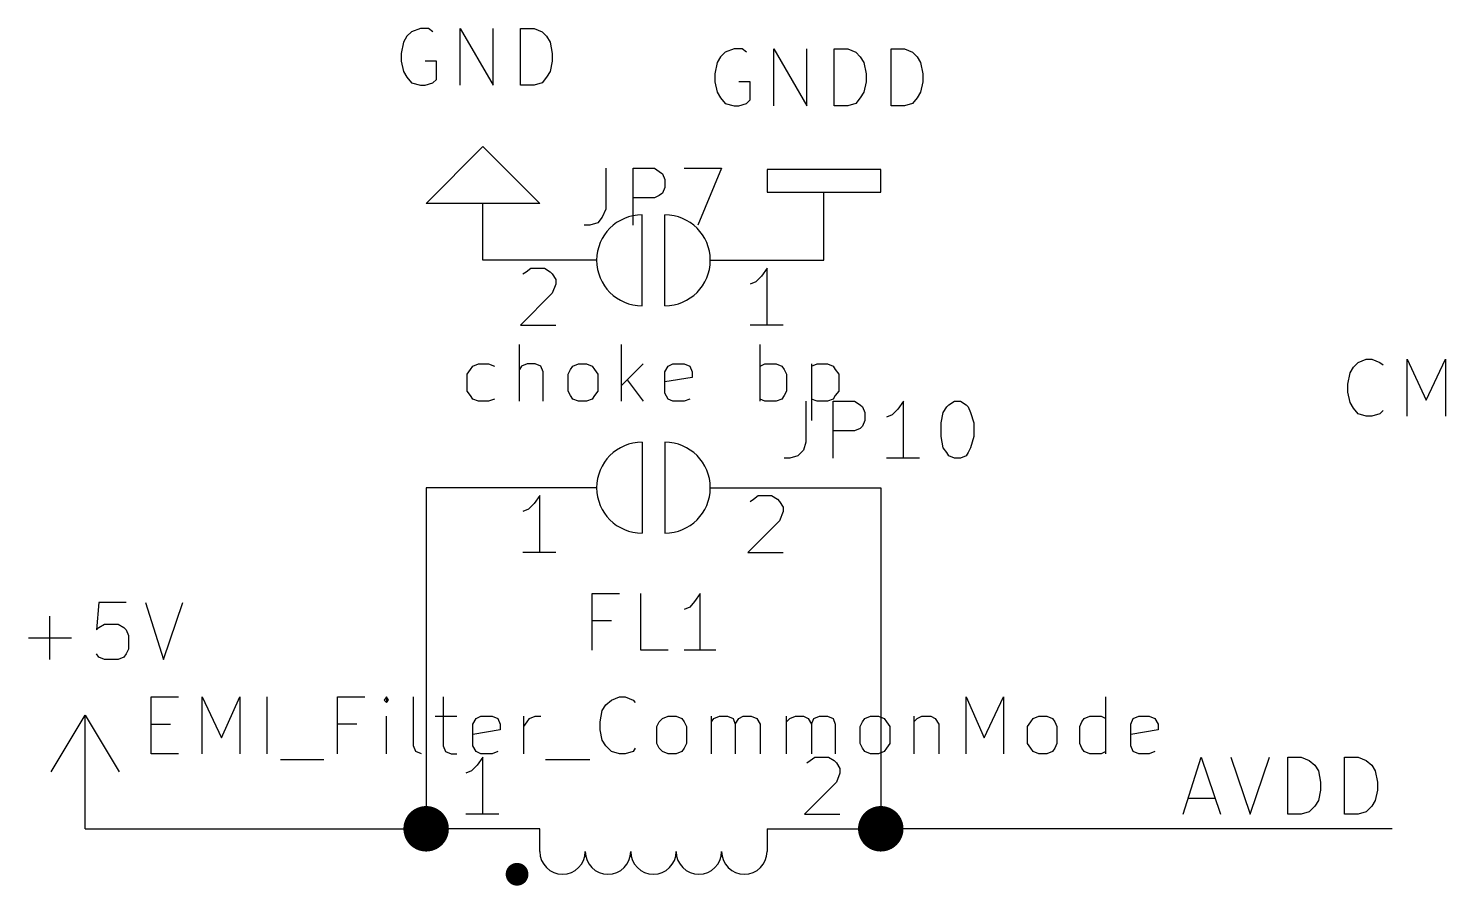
# Model space of a CAD drawing. Extents: x -2.2 to 11.3, y -7.9 to -0.4.
# Drawn here: x 5.1 to 6.347, y -5.95 to -5.196 of the extents above; entities that cross this region are included whole.
import ezdxf

# ---------------------------------------------------------------- set-up
doc = ezdxf.new("R2010")
doc.units = 0
doc.header["$MEASUREMENT"] = 0
for name, color, linetype in [('BLACK', 7, 'CONTINUOUS'), ('CYAN2', 4, 'CONTINUOUS'), ('GREEN2', 3, 'CONTINUOUS'), ('RED2', 1, 'CONTINUOUS')]:
    doc.layers.add(name, color=color, linetype=linetype)

msp = doc.modelspace()

# ---------------------------------------------------------------- linework, layer by layer
at = {"layer": 'BLACK', "linetype": 'CONTINUOUS'}
for p, q in [((6.261, -5.509), (6.263, -5.499)), ((6.263, -5.499), (6.266, -5.494)), ((6.266, -5.494), (6.27, -5.49)), ((6.27, -5.49), (6.277, -5.487)), ((6.277, -5.487), (6.282, -5.487)), ((6.282, -5.487), (6.289, -5.49)), ((6.289, -5.49), (6.292, -5.492)), ((6.313, -5.537), (6.313, -5.487)), ((6.313, -5.487), (6.33, -5.523)), ((6.33, -5.523), (6.347, -5.487)), ((6.347, -5.487), (6.347, -5.537)), ((6.261, -5.516), (6.261, -5.509)), ((6.263, -5.525), (6.261, -5.516)), ((6.266, -5.53), (6.263, -5.525)), ((6.27, -5.535), (6.266, -5.53)), ((6.277, -5.537), (6.27, -5.535)), ((6.289, -5.535), (6.282, -5.537)), ((6.292, -5.532), (6.289, -5.535)), ((6.282, -5.537), (6.277, -5.537)), ((6.116, -5.887), (6.132, -5.837)), ((6.132, -5.837), (6.149, -5.887)), ((6.158, -5.837), (6.175, -5.887)), ((6.175, -5.887), (6.192, -5.837)), ((6.208, -5.887), (6.208, -5.837)), ((6.208, -5.837), (6.22, -5.837)), ((6.22, -5.837), (6.227, -5.84)), ((6.227, -5.84), (6.232, -5.844)), ((6.232, -5.844), (6.235, -5.849)), ((6.258, -5.887), (6.258, -5.837)), ((6.258, -5.837), (6.27, -5.837)), ((6.27, -5.837), (6.277, -5.84)), ((6.277, -5.84), (6.282, -5.844)), ((6.282, -5.844), (6.285, -5.849)), ((6.235, -5.849), (6.237, -5.859)), ((6.237, -5.859), (6.237, -5.866)), ((6.285, -5.849), (6.287, -5.859)), ((6.287, -5.859), (6.287, -5.866)), ((6.12, -5.873), (6.144, -5.873)), ((6.237, -5.866), (6.235, -5.875)), ((6.287, -5.866), (6.285, -5.875)), ((6.227, -5.885), (6.22, -5.887)), ((6.232, -5.88), (6.227, -5.885)), ((6.235, -5.875), (6.232, -5.88)), ((6.277, -5.885), (6.27, -5.887)), ((6.282, -5.88), (6.277, -5.885)), ((6.285, -5.875), (6.282, -5.88)), ((6.22, -5.887), (6.208, -5.887)), ((6.27, -5.887), (6.258, -5.887))]:
    msp.add_line(p, q, dxfattribs=at)
at = {"layer": 'CYAN2', "linetype": 'CONTINUOUS'}
for p, q in [((5.437, -5.199), (5.433, -5.203)), ((5.445, -5.196), (5.437, -5.199)), ((5.452, -5.196), (5.445, -5.196)), ((5.456, -5.199), (5.452, -5.196)), ((5.48, -5.246), (5.48, -5.196)), ((5.48, -5.196), (5.509, -5.246)), ((5.509, -5.246), (5.509, -5.196)), ((5.533, -5.246), (5.533, -5.196)), ((5.533, -5.196), (5.545, -5.196)), ((5.545, -5.196), (5.552, -5.199)), ((5.552, -5.199), (5.556, -5.203)), ((5.43, -5.208), (5.428, -5.218)), ((5.433, -5.203), (5.43, -5.208)), ((5.556, -5.203), (5.559, -5.208)), ((5.559, -5.208), (5.561, -5.218)), ((5.428, -5.218), (5.428, -5.225)), ((5.561, -5.218), (5.561, -5.225)), ((5.709, -5.221), (5.706, -5.226)), ((5.713, -5.217), (5.709, -5.221)), ((5.721, -5.214), (5.713, -5.217)), ((5.728, -5.214), (5.721, -5.214)), ((5.732, -5.217), (5.728, -5.214)), ((5.756, -5.264), (5.756, -5.214)), ((5.756, -5.214), (5.785, -5.264)), ((5.785, -5.264), (5.785, -5.214)), ((5.809, -5.264), (5.809, -5.214)), ((5.809, -5.214), (5.821, -5.214)), ((5.821, -5.214), (5.828, -5.217)), ((5.828, -5.217), (5.832, -5.221)), ((5.832, -5.221), (5.835, -5.226)), ((5.859, -5.264), (5.859, -5.214)), ((5.859, -5.214), (5.871, -5.214)), ((5.871, -5.214), (5.878, -5.217)), ((5.878, -5.217), (5.882, -5.221)), ((5.882, -5.221), (5.885, -5.226)), ((5.428, -5.225), (5.43, -5.234)), ((5.43, -5.234), (5.433, -5.239)), ((5.459, -5.225), (5.449, -5.225)), ((5.459, -5.241), (5.459, -5.225)), ((5.559, -5.234), (5.556, -5.239)), ((5.561, -5.225), (5.559, -5.234)), ((5.706, -5.226), (5.704, -5.236)), ((5.704, -5.236), (5.704, -5.243)), ((5.835, -5.226), (5.837, -5.236)), ((5.837, -5.236), (5.837, -5.243)), ((5.885, -5.226), (5.887, -5.236)), ((5.887, -5.236), (5.887, -5.243)), ((5.433, -5.239), (5.437, -5.244)), ((5.437, -5.244), (5.445, -5.246)), ((5.445, -5.246), (5.449, -5.246)), ((5.449, -5.246), (5.456, -5.244)), ((5.456, -5.244), (5.459, -5.241)), ((5.545, -5.246), (5.533, -5.246)), ((5.552, -5.244), (5.545, -5.246)), ((5.556, -5.239), (5.552, -5.244)), ((5.704, -5.243), (5.706, -5.252)), ((5.735, -5.243), (5.725, -5.243)), ((5.735, -5.259), (5.735, -5.243)), ((5.837, -5.243), (5.835, -5.252)), ((5.887, -5.243), (5.885, -5.252)), ((5.706, -5.252), (5.709, -5.257)), ((5.709, -5.257), (5.713, -5.262)), ((5.713, -5.262), (5.721, -5.264)), ((5.725, -5.264), (5.732, -5.262)), ((5.732, -5.262), (5.735, -5.259)), ((5.828, -5.262), (5.821, -5.264)), ((5.832, -5.257), (5.828, -5.262)), ((5.835, -5.252), (5.832, -5.257)), ((5.878, -5.262), (5.871, -5.264)), ((5.882, -5.257), (5.878, -5.262)), ((5.885, -5.252), (5.882, -5.257)), ((5.721, -5.264), (5.725, -5.264)), ((5.821, -5.264), (5.809, -5.264)), ((5.871, -5.264), (5.859, -5.264)), ((5.608, -5.319), (5.608, -5.355)), ((5.632, -5.369), (5.632, -5.319)), ((5.632, -5.319), (5.651, -5.319)), ((5.651, -5.319), (5.655, -5.322)), ((5.655, -5.322), (5.658, -5.324)), ((5.658, -5.324), (5.66, -5.329)), ((5.677, -5.319), (5.71, -5.319)), ((5.71, -5.319), (5.689, -5.369)), ((5.66, -5.336), (5.658, -5.341)), ((5.66, -5.329), (5.66, -5.336)), ((5.651, -5.345), (5.632, -5.345)), ((5.655, -5.343), (5.651, -5.345)), ((5.658, -5.341), (5.655, -5.343)), ((5.605, -5.362), (5.601, -5.367)), ((5.608, -5.355), (5.605, -5.362)), ((5.594, -5.369), (5.589, -5.369)), ((5.601, -5.367), (5.594, -5.369)), ((5.532, -5.524), (5.532, -5.474)), ((5.622, -5.524), (5.622, -5.474)), ((5.744, -5.524), (5.744, -5.474)), ((5.486, -5.5), (5.489, -5.496)), ((5.489, -5.496), (5.491, -5.493)), ((5.491, -5.493), (5.496, -5.491)), ((5.496, -5.491), (5.505, -5.491)), ((5.505, -5.491), (5.51, -5.493)), ((5.534, -5.493), (5.532, -5.496)), ((5.539, -5.491), (5.534, -5.493)), ((5.546, -5.491), (5.539, -5.491)), ((5.551, -5.493), (5.546, -5.491)), ((5.553, -5.498), (5.551, -5.493)), ((5.553, -5.524), (5.553, -5.498)), ((5.575, -5.5), (5.577, -5.496)), ((5.577, -5.496), (5.579, -5.493)), ((5.579, -5.493), (5.584, -5.491)), ((5.584, -5.491), (5.591, -5.491)), ((5.591, -5.491), (5.596, -5.493)), ((5.596, -5.493), (5.598, -5.496)), ((5.598, -5.496), (5.601, -5.5)), ((5.641, -5.491), (5.622, -5.51)), ((5.66, -5.498), (5.663, -5.493)), ((5.66, -5.517), (5.66, -5.498)), ((5.663, -5.493), (5.667, -5.491)), ((5.667, -5.491), (5.677, -5.491)), ((5.677, -5.491), (5.682, -5.493)), ((5.682, -5.493), (5.684, -5.498)), ((5.684, -5.498), (5.684, -5.503)), ((5.744, -5.493), (5.748, -5.491)), ((5.748, -5.491), (5.758, -5.491)), ((5.758, -5.491), (5.763, -5.493)), ((5.763, -5.493), (5.765, -5.496)), ((5.765, -5.496), (5.767, -5.5)), ((5.789, -5.491), (5.789, -5.541)), ((5.789, -5.493), (5.794, -5.491)), ((5.794, -5.491), (5.803, -5.491)), ((5.803, -5.491), (5.808, -5.493)), ((5.808, -5.493), (5.81, -5.496)), ((5.81, -5.496), (5.813, -5.5)), ((5.486, -5.515), (5.486, -5.5)), ((5.575, -5.515), (5.575, -5.5)), ((5.601, -5.5), (5.601, -5.515)), ((5.627, -5.505), (5.641, -5.524)), ((5.684, -5.503), (5.66, -5.507)), ((5.767, -5.5), (5.767, -5.515)), ((5.813, -5.5), (5.813, -5.515)), ((5.489, -5.519), (5.486, -5.515)), ((5.491, -5.522), (5.489, -5.519)), ((5.496, -5.524), (5.491, -5.522)), ((5.505, -5.524), (5.496, -5.524)), ((5.51, -5.522), (5.505, -5.524)), ((5.577, -5.519), (5.575, -5.515)), ((5.579, -5.522), (5.577, -5.519)), ((5.584, -5.524), (5.579, -5.522)), ((5.591, -5.524), (5.584, -5.524)), ((5.596, -5.522), (5.591, -5.524)), ((5.598, -5.519), (5.596, -5.522)), ((5.601, -5.515), (5.598, -5.519)), ((5.663, -5.522), (5.66, -5.517)), ((5.667, -5.524), (5.663, -5.522)), ((5.677, -5.524), (5.667, -5.524)), ((5.682, -5.522), (5.677, -5.524)), ((5.748, -5.524), (5.744, -5.522)), ((5.758, -5.524), (5.748, -5.524)), ((5.763, -5.522), (5.758, -5.524)), ((5.765, -5.519), (5.763, -5.522)), ((5.767, -5.515), (5.765, -5.519)), ((5.784, -5.524), (5.784, -5.56)), ((5.794, -5.524), (5.789, -5.522)), ((5.803, -5.524), (5.794, -5.524)), ((5.808, -5.522), (5.803, -5.524)), ((5.81, -5.519), (5.808, -5.522)), ((5.808, -5.574), (5.808, -5.524)), ((5.808, -5.524), (5.827, -5.524)), ((5.813, -5.515), (5.81, -5.519)), ((5.827, -5.524), (5.832, -5.527)), ((5.87, -5.524), (5.865, -5.531)), ((5.87, -5.574), (5.87, -5.524)), ((5.91, -5.527), (5.915, -5.524)), ((5.915, -5.524), (5.92, -5.524)), ((5.92, -5.524), (5.925, -5.527)), ((5.832, -5.527), (5.834, -5.529)), ((5.834, -5.529), (5.836, -5.534)), ((5.836, -5.534), (5.836, -5.541)), ((5.86, -5.536), (5.855, -5.538)), ((5.865, -5.531), (5.86, -5.536)), ((5.903, -5.543), (5.905, -5.534)), ((5.905, -5.534), (5.908, -5.529)), ((5.908, -5.529), (5.91, -5.527)), ((5.925, -5.527), (5.927, -5.529)), ((5.927, -5.529), (5.929, -5.534)), ((5.929, -5.534), (5.932, -5.543)), ((5.832, -5.548), (5.827, -5.55)), ((5.834, -5.546), (5.832, -5.548)), ((5.836, -5.541), (5.834, -5.546)), ((5.903, -5.555), (5.903, -5.543)), ((5.932, -5.543), (5.932, -5.555)), ((5.784, -5.56), (5.782, -5.567)), ((5.827, -5.55), (5.808, -5.55)), ((5.905, -5.565), (5.903, -5.555)), ((5.932, -5.555), (5.929, -5.565)), ((5.77, -5.574), (5.765, -5.574)), ((5.777, -5.572), (5.77, -5.574)), ((5.782, -5.567), (5.777, -5.572)), ((5.884, -5.574), (5.855, -5.574)), ((5.908, -5.569), (5.905, -5.565)), ((5.91, -5.572), (5.908, -5.569)), ((5.915, -5.574), (5.91, -5.572)), ((5.92, -5.574), (5.915, -5.574)), ((5.925, -5.572), (5.92, -5.574)), ((5.927, -5.569), (5.925, -5.572)), ((5.929, -5.565), (5.927, -5.569)), ((5.596, -5.743), (5.596, -5.693)), ((5.596, -5.693), (5.62, -5.693)), ((5.639, -5.743), (5.639, -5.693)), ((5.691, -5.693), (5.686, -5.7)), ((5.691, -5.743), (5.691, -5.693)), ((5.162, -5.701), (5.16, -5.725)), ((5.186, -5.701), (5.162, -5.701)), ((5.203, -5.701), (5.219, -5.751)), ((5.219, -5.751), (5.236, -5.701)), ((5.682, -5.705), (5.677, -5.707)), ((5.686, -5.7), (5.682, -5.705)), ((5.119, -5.751), (5.119, -5.713)), ((5.16, -5.725), (5.162, -5.723)), ((5.162, -5.723), (5.167, -5.72)), ((5.167, -5.72), (5.179, -5.72)), ((5.179, -5.72), (5.184, -5.723)), ((5.184, -5.723), (5.186, -5.725)), ((5.613, -5.717), (5.596, -5.717)), ((5.1, -5.732), (5.138, -5.732)), ((5.186, -5.725), (5.188, -5.73)), ((5.188, -5.73), (5.188, -5.742)), ((5.162, -5.749), (5.16, -5.746)), ((5.186, -5.746), (5.184, -5.749)), ((5.188, -5.742), (5.186, -5.746)), ((5.663, -5.743), (5.639, -5.743)), ((5.705, -5.743), (5.677, -5.743)), ((5.167, -5.751), (5.162, -5.749)), ((5.179, -5.751), (5.167, -5.751)), ((5.184, -5.749), (5.179, -5.751)), ((5.208, -5.834), (5.208, -5.784)), ((5.208, -5.784), (5.232, -5.784)), ((5.253, -5.834), (5.253, -5.784)), ((5.253, -5.784), (5.27, -5.82)), ((5.27, -5.82), (5.286, -5.784)), ((5.286, -5.784), (5.286, -5.834)), ((5.31, -5.834), (5.31, -5.784)), ((5.372, -5.834), (5.372, -5.784)), ((5.372, -5.784), (5.396, -5.784)), ((5.415, -5.784), (5.413, -5.787)), ((5.417, -5.787), (5.415, -5.784)), ((5.415, -5.784), (5.415, -5.789)), ((5.439, -5.827), (5.439, -5.784)), ((5.465, -5.784), (5.465, -5.827)), ((5.613, -5.787), (5.62, -5.784)), ((5.62, -5.784), (5.625, -5.784)), ((5.625, -5.784), (5.632, -5.787)), ((5.925, -5.834), (5.925, -5.784)), ((5.925, -5.784), (5.941, -5.82)), ((5.941, -5.82), (5.958, -5.784)), ((5.958, -5.784), (5.958, -5.834)), ((6.048, -5.834), (6.048, -5.784)), ((5.413, -5.787), (5.415, -5.789)), ((5.415, -5.789), (5.417, -5.787)), ((5.603, -5.806), (5.605, -5.796)), ((5.605, -5.796), (5.608, -5.791)), ((5.608, -5.791), (5.613, -5.787)), ((5.632, -5.787), (5.634, -5.789)), ((5.208, -5.808), (5.225, -5.808)), ((5.389, -5.808), (5.372, -5.808)), ((5.415, -5.834), (5.415, -5.801)), ((5.458, -5.801), (5.477, -5.801)), ((5.491, -5.808), (5.494, -5.803)), ((5.491, -5.827), (5.491, -5.808)), ((5.494, -5.803), (5.498, -5.801)), ((5.498, -5.801), (5.508, -5.801)), ((5.508, -5.801), (5.513, -5.803)), ((5.513, -5.803), (5.515, -5.808)), ((5.515, -5.808), (5.515, -5.813)), ((5.536, -5.834), (5.536, -5.801)), ((5.536, -5.81), (5.539, -5.806)), ((5.539, -5.806), (5.541, -5.803)), ((5.541, -5.803), (5.546, -5.801)), ((5.546, -5.801), (5.551, -5.801)), ((5.603, -5.813), (5.603, -5.806)), ((5.653, -5.81), (5.655, -5.806)), ((5.653, -5.825), (5.653, -5.81)), ((5.655, -5.806), (5.658, -5.803)), ((5.658, -5.803), (5.663, -5.801)), ((5.663, -5.801), (5.67, -5.801)), ((5.67, -5.801), (5.675, -5.803)), ((5.675, -5.803), (5.677, -5.806)), ((5.677, -5.806), (5.679, -5.81)), ((5.679, -5.81), (5.679, -5.825)), ((5.701, -5.834), (5.701, -5.801)), ((5.701, -5.806), (5.703, -5.803)), ((5.703, -5.803), (5.708, -5.801)), ((5.708, -5.801), (5.715, -5.801)), ((5.715, -5.801), (5.72, -5.803)), ((5.72, -5.803), (5.722, -5.808)), ((5.722, -5.808), (5.725, -5.803)), ((5.722, -5.808), (5.722, -5.834)), ((5.725, -5.803), (5.729, -5.801)), ((5.729, -5.801), (5.736, -5.801)), ((5.736, -5.801), (5.741, -5.803)), ((5.741, -5.803), (5.744, -5.808)), ((5.744, -5.808), (5.744, -5.834)), ((5.767, -5.834), (5.767, -5.801)), ((5.767, -5.806), (5.77, -5.803)), ((5.77, -5.803), (5.775, -5.801)), ((5.775, -5.801), (5.782, -5.801)), ((5.782, -5.801), (5.786, -5.803)), ((5.786, -5.803), (5.789, -5.808)), ((5.789, -5.808), (5.791, -5.803)), ((5.789, -5.808), (5.789, -5.834)), ((5.791, -5.803), (5.796, -5.801)), ((5.796, -5.801), (5.803, -5.801)), ((5.803, -5.801), (5.808, -5.803)), ((5.808, -5.803), (5.81, -5.808)), ((5.81, -5.808), (5.81, -5.834)), ((5.832, -5.81), (5.834, -5.806)), ((5.832, -5.825), (5.832, -5.81)), ((5.834, -5.806), (5.836, -5.803)), ((5.836, -5.803), (5.841, -5.801)), ((5.841, -5.801), (5.848, -5.801)), ((5.848, -5.801), (5.853, -5.803)), ((5.853, -5.803), (5.855, -5.806)), ((5.855, -5.806), (5.858, -5.81)), ((5.858, -5.81), (5.858, -5.825)), ((5.879, -5.801), (5.879, -5.834)), ((5.879, -5.806), (5.882, -5.803)), ((5.882, -5.803), (5.886, -5.801)), ((5.886, -5.801), (5.894, -5.801)), ((5.894, -5.801), (5.898, -5.803)), ((5.898, -5.803), (5.901, -5.808)), ((5.901, -5.808), (5.901, -5.834)), ((5.979, -5.81), (5.982, -5.806)), ((5.979, -5.825), (5.979, -5.81)), ((5.982, -5.806), (5.984, -5.803)), ((5.984, -5.803), (5.989, -5.801)), ((5.989, -5.801), (5.996, -5.801)), ((5.996, -5.801), (6.001, -5.803)), ((6.001, -5.803), (6.003, -5.806)), ((6.003, -5.806), (6.005, -5.81)), ((6.005, -5.81), (6.005, -5.825)), ((6.025, -5.81), (6.027, -5.806)), ((6.025, -5.825), (6.025, -5.81)), ((6.027, -5.806), (6.029, -5.803)), ((6.029, -5.803), (6.034, -5.801)), ((6.034, -5.801), (6.044, -5.801)), ((6.044, -5.801), (6.048, -5.803)), ((6.07, -5.808), (6.072, -5.803)), ((6.07, -5.827), (6.07, -5.808)), ((6.072, -5.803), (6.077, -5.801)), ((6.077, -5.801), (6.086, -5.801)), ((6.086, -5.801), (6.091, -5.803)), ((6.091, -5.803), (6.094, -5.808)), ((6.094, -5.808), (6.094, -5.813)), ((5.515, -5.813), (5.491, -5.817)), ((5.605, -5.822), (5.603, -5.813)), ((5.608, -5.827), (5.605, -5.822)), ((6.094, -5.813), (6.07, -5.817)), ((5.232, -5.834), (5.208, -5.834)), ((5.441, -5.832), (5.439, -5.827)), ((5.446, -5.834), (5.441, -5.832)), ((5.465, -5.827), (5.467, -5.832)), ((5.467, -5.832), (5.472, -5.834)), ((5.472, -5.834), (5.477, -5.834)), ((5.494, -5.832), (5.491, -5.827)), ((5.498, -5.834), (5.494, -5.832)), ((5.508, -5.834), (5.498, -5.834)), ((5.513, -5.832), (5.508, -5.834)), ((5.613, -5.832), (5.608, -5.827)), ((5.62, -5.834), (5.613, -5.832)), ((5.625, -5.834), (5.62, -5.834)), ((5.632, -5.832), (5.625, -5.834)), ((5.634, -5.829), (5.632, -5.832)), ((5.655, -5.829), (5.653, -5.825)), ((5.658, -5.832), (5.655, -5.829)), ((5.663, -5.834), (5.658, -5.832)), ((5.67, -5.834), (5.663, -5.834)), ((5.675, -5.832), (5.67, -5.834)), ((5.677, -5.829), (5.675, -5.832)), ((5.679, -5.825), (5.677, -5.829)), ((5.834, -5.829), (5.832, -5.825)), ((5.836, -5.832), (5.834, -5.829)), ((5.841, -5.834), (5.836, -5.832)), ((5.848, -5.834), (5.841, -5.834)), ((5.853, -5.832), (5.848, -5.834)), ((5.855, -5.829), (5.853, -5.832)), ((5.858, -5.825), (5.855, -5.829)), ((5.982, -5.829), (5.979, -5.825)), ((5.984, -5.832), (5.982, -5.829)), ((5.989, -5.834), (5.984, -5.832)), ((5.996, -5.834), (5.989, -5.834)), ((6.001, -5.832), (5.996, -5.834)), ((6.003, -5.829), (6.001, -5.832)), ((6.005, -5.825), (6.003, -5.829)), ((6.027, -5.829), (6.025, -5.825)), ((6.029, -5.832), (6.027, -5.829)), ((6.034, -5.834), (6.029, -5.832)), ((6.044, -5.834), (6.034, -5.834)), ((6.048, -5.832), (6.044, -5.834)), ((6.072, -5.832), (6.07, -5.827)), ((6.077, -5.834), (6.072, -5.832)), ((6.086, -5.834), (6.077, -5.834)), ((6.091, -5.832), (6.086, -5.834)), ((5.322, -5.839), (5.36, -5.839)), ((5.555, -5.839), (5.594, -5.839))]:
    msp.add_line(p, q, dxfattribs=at)
at = {"layer": 'GREEN2', "linetype": 'CONTINUOUS'}
for p, q in [((5.5, -5.6), (5.45, -5.6)), ((5.45, -5.6), (5.45, -5.9)), ((5.8, -5.6), (5.85, -5.6)), ((5.85, -5.6), (5.85, -5.9)), ((5.15, -5.9), (5.45, -5.9)), ((6.3, -5.9), (5.85, -5.9))]:
    msp.add_line(p, q, dxfattribs=at)
at = {"layer": 'GREEN2', "const_width": 0.02}
for points in [[(5.44, -5.9, 1), (5.46, -5.9, 1)], [(5.84, -5.9, 1), (5.86, -5.9, 1)]]:
    msp.add_lwpolyline(points, format="xyb", close=True, dxfattribs=at)
at = {"layer": 'RED2', "linetype": 'CONTINUOUS'}
for p, q in [((5.45, -5.35), (5.5, -5.3)), ((5.5, -5.3), (5.55, -5.35)), ((5.85, -5.32), (5.75, -5.32)), ((5.75, -5.32), (5.75, -5.34)), ((5.85, -5.34), (5.85, -5.32)), ((5.75, -5.34), (5.85, -5.34)), ((5.8, -5.4), (5.8, -5.34)), ((5.5, -5.35), (5.45, -5.35)), ((5.5, -5.4), (5.5, -5.35)), ((5.55, -5.35), (5.5, -5.35)), ((5.64, -5.44), (5.64, -5.36)), ((5.66, -5.44), (5.66, -5.36)), ((5.6, -5.4), (5.5, -5.4)), ((5.535, -5.412), (5.538, -5.41)), ((5.538, -5.41), (5.542, -5.407)), ((5.542, -5.407), (5.554, -5.407)), ((5.554, -5.407), (5.559, -5.41)), ((5.559, -5.41), (5.561, -5.412)), ((5.7, -5.4), (5.8, -5.4)), ((5.75, -5.407), (5.745, -5.414)), ((5.75, -5.457), (5.75, -5.407)), ((5.561, -5.412), (5.564, -5.417)), ((5.564, -5.421), (5.561, -5.429)), ((5.564, -5.417), (5.564, -5.421)), ((5.74, -5.419), (5.735, -5.421)), ((5.745, -5.414), (5.74, -5.419)), ((5.561, -5.429), (5.533, -5.457)), ((5.533, -5.457), (5.564, -5.457)), ((5.764, -5.457), (5.735, -5.457)), ((5.64, -5.56), (5.64, -5.64)), ((5.66, -5.56), (5.66, -5.64)), ((5.6, -5.6), (5.5, -5.6)), ((5.55, -5.607), (5.545, -5.614)), ((5.55, -5.657), (5.55, -5.607)), ((5.7, -5.6), (5.8, -5.6)), ((5.735, -5.612), (5.738, -5.61)), ((5.738, -5.61), (5.742, -5.607)), ((5.742, -5.607), (5.754, -5.607)), ((5.754, -5.607), (5.759, -5.61)), ((5.759, -5.61), (5.761, -5.612)), ((5.54, -5.619), (5.535, -5.621)), ((5.545, -5.614), (5.54, -5.619)), ((5.761, -5.612), (5.764, -5.617)), ((5.764, -5.621), (5.761, -5.629)), ((5.764, -5.617), (5.764, -5.621)), ((5.761, -5.629), (5.733, -5.657)), ((5.564, -5.657), (5.535, -5.657)), ((5.733, -5.657), (5.764, -5.657)), ((5.12, -5.85), (5.15, -5.8)), ((5.15, -5.9), (5.15, -5.8)), ((5.15, -5.8), (5.18, -5.85)), ((5.495, -5.844), (5.49, -5.849)), ((5.5, -5.837), (5.495, -5.844)), ((5.5, -5.887), (5.5, -5.837)), ((5.785, -5.842), (5.788, -5.84)), ((5.788, -5.84), (5.792, -5.837)), ((5.792, -5.837), (5.804, -5.837)), ((5.804, -5.837), (5.809, -5.84)), ((5.809, -5.84), (5.811, -5.842)), ((5.811, -5.842), (5.814, -5.847)), ((5.814, -5.847), (5.814, -5.851)), ((5.49, -5.849), (5.485, -5.851)), ((5.811, -5.859), (5.783, -5.887)), ((5.814, -5.851), (5.811, -5.859)), ((5.514, -5.887), (5.485, -5.887)), ((5.783, -5.887), (5.814, -5.887)), ((5.55, -5.9), (5.45, -5.9)), ((5.55, -5.92), (5.55, -5.9)), ((5.75, -5.9), (5.75, -5.92)), ((5.75, -5.9), (5.85, -5.9))]:
    msp.add_line(p, q, dxfattribs=at)
at = {"layer": 'RED2', "const_width": 0.01}
msp.add_lwpolyline([(5.525, -5.94, 1), (5.535, -5.94, 1)], format="xyb", close=True, dxfattribs=at)
at = {"layer": 'RED2'}
for centre, radius, start, end in [((5.64, -5.4), 0.04, -269.9, -90.1), ((5.64, -5.4), 0.04, -269.9, -90.1), ((5.66, -5.4), 0.04, -449.9, -270.1), ((5.66, -5.4), 0.04, -449.9, -270.1), ((5.64, -5.6), 0.04, -269.9, -90.1), ((5.64, -5.6), 0.04, -269.9, -90.1), ((5.66, -5.6), 0.04, -449.9, -270.1), ((5.66, -5.6), 0.04, -449.9, -270.1), ((5.57, -5.92), 0.02, -179.9, -0.1), ((5.61, -5.92), 0.02, -179.9, -0.1), ((5.65, -5.92), 0.02, -179.9, -0.1), ((5.69, -5.92), 0.02, -179.9, -0.1), ((5.73, -5.92), 0.02, -179.9, -0.1)]:
    msp.add_arc(centre, radius, start, end, dxfattribs=at)

doc.saveas('drawing.dxf')
